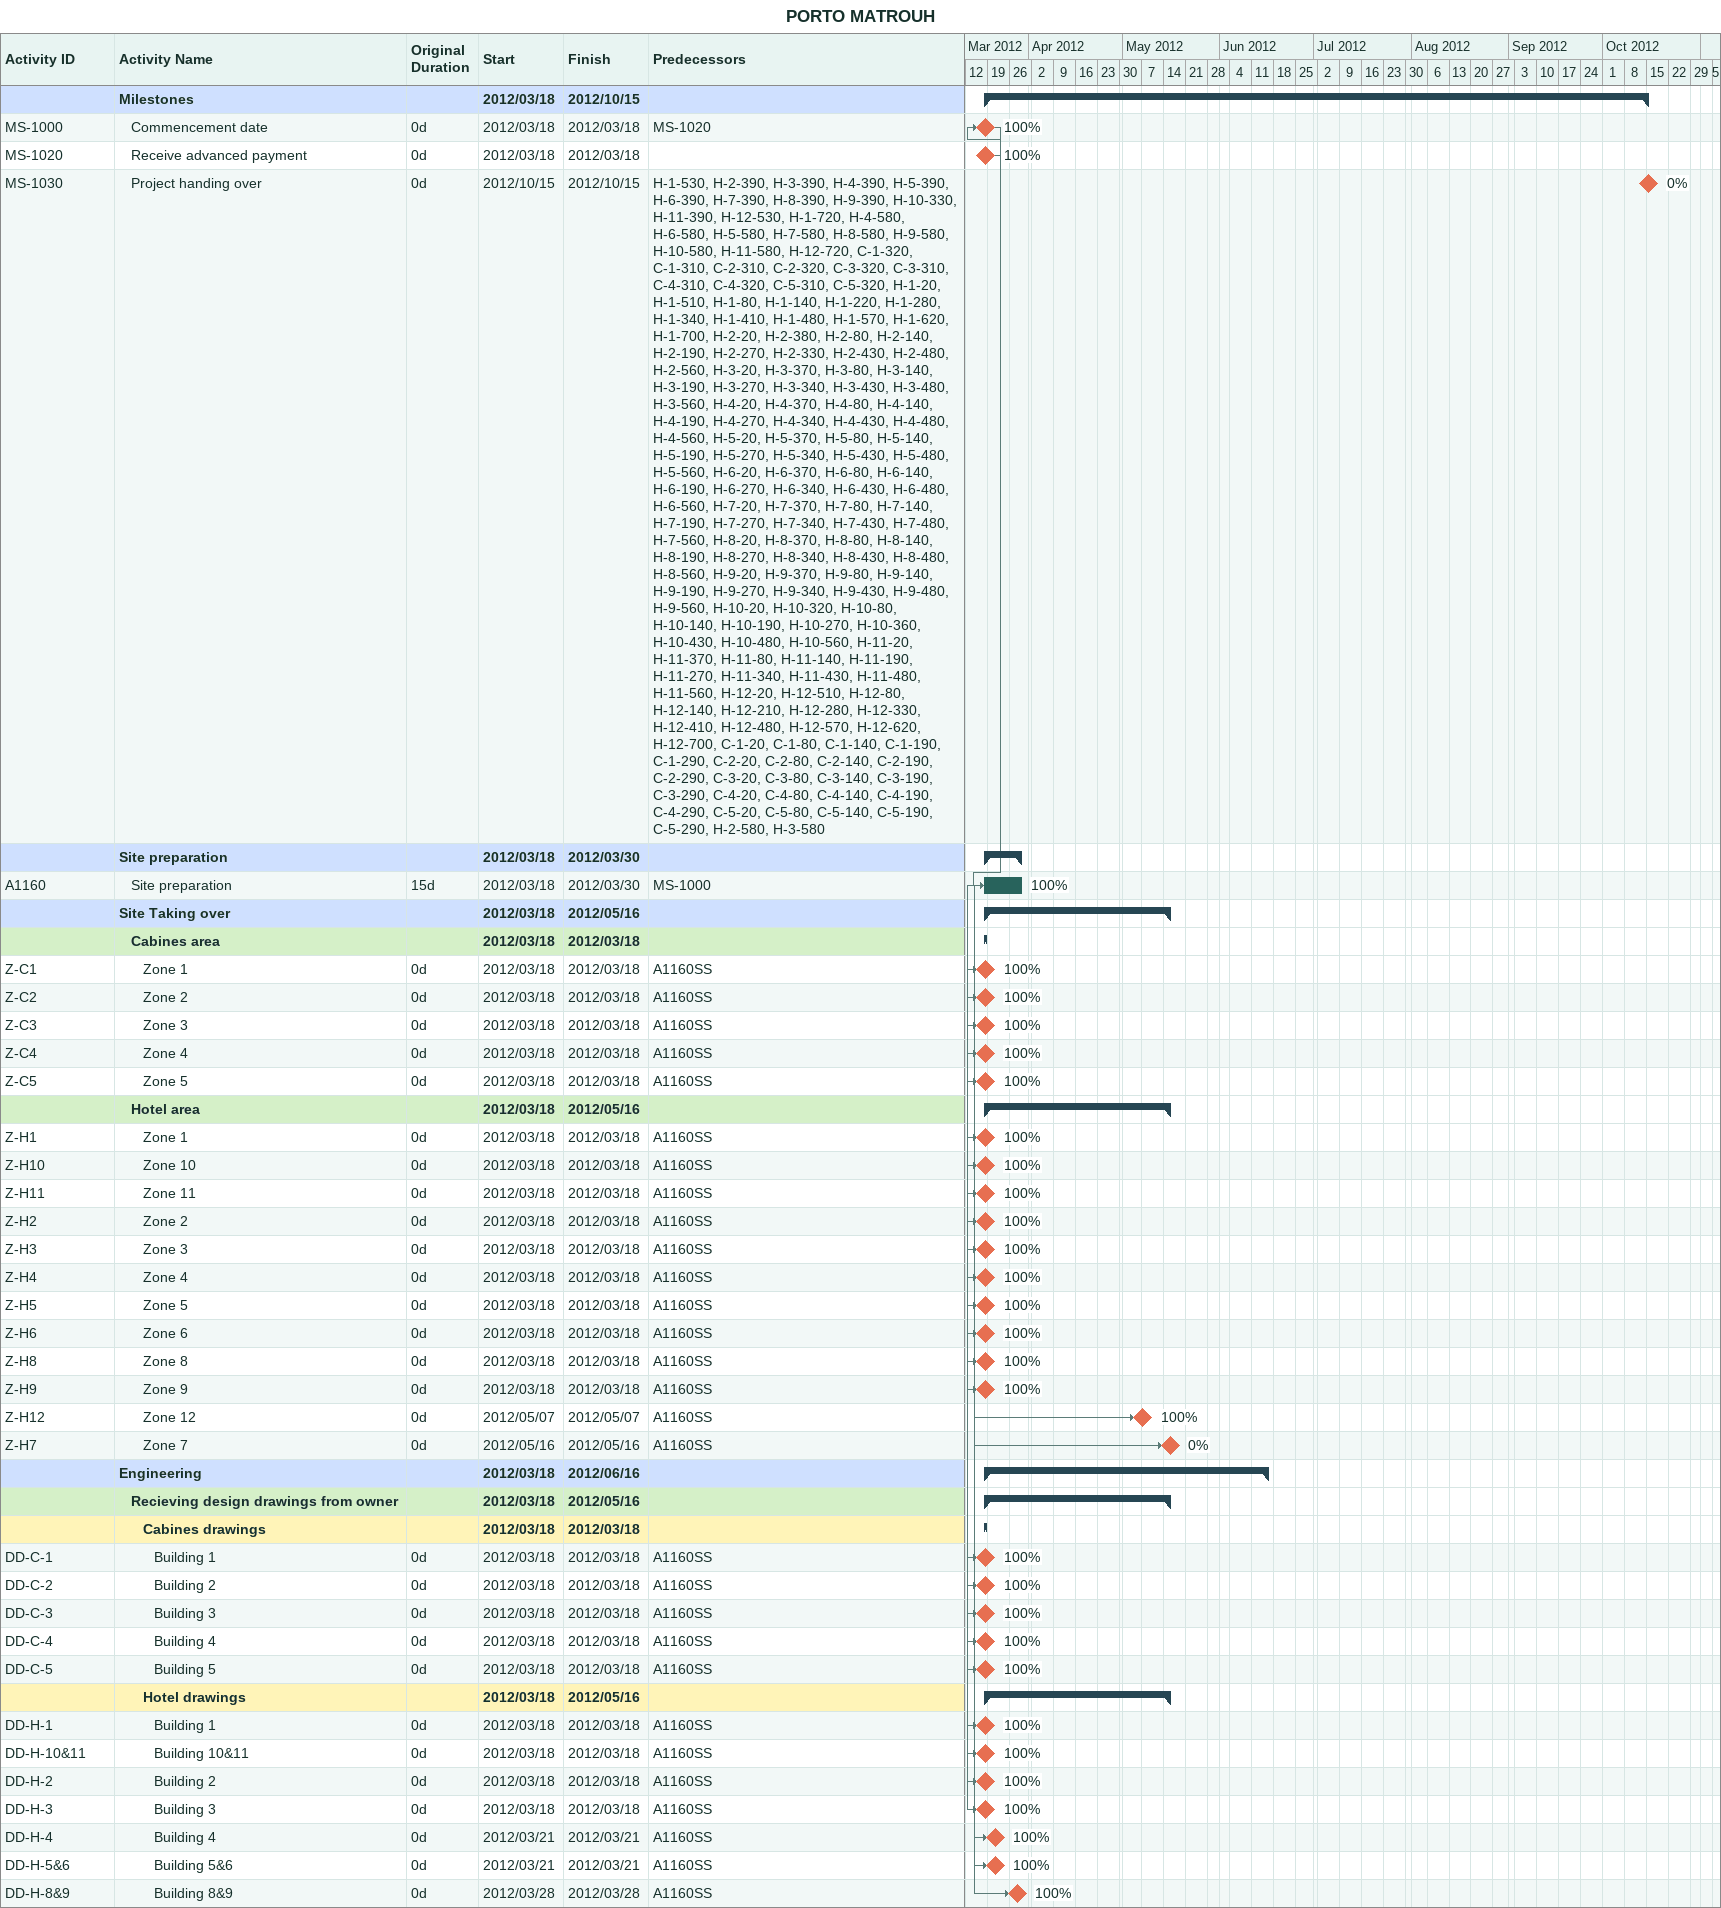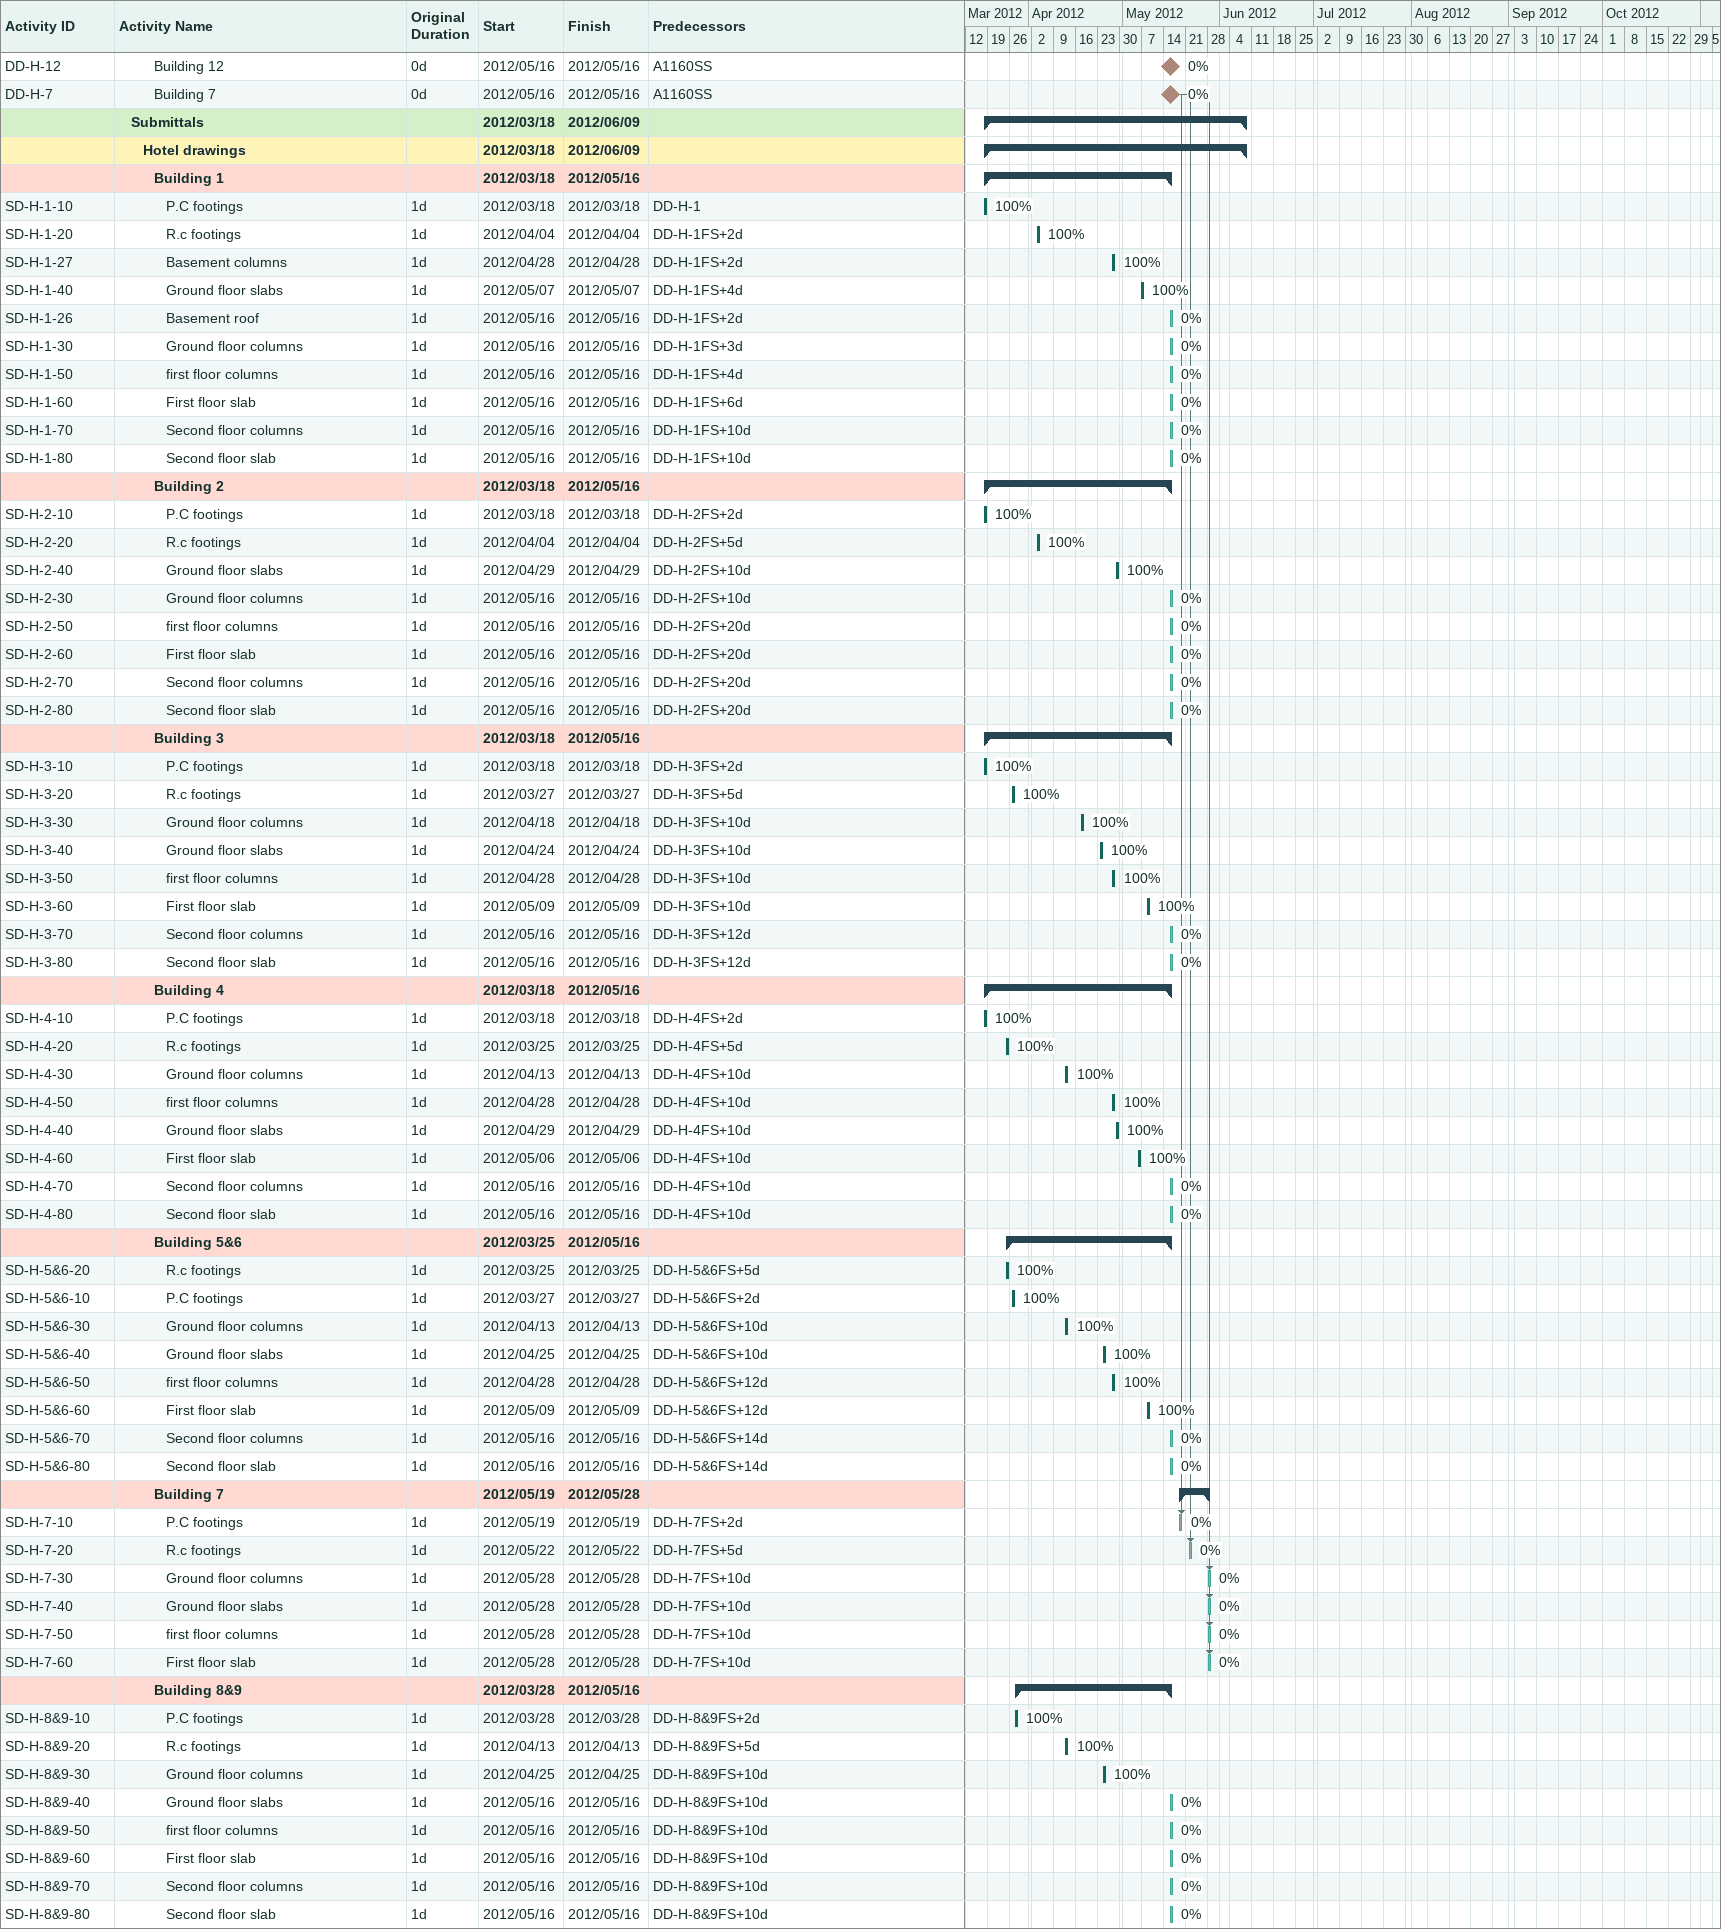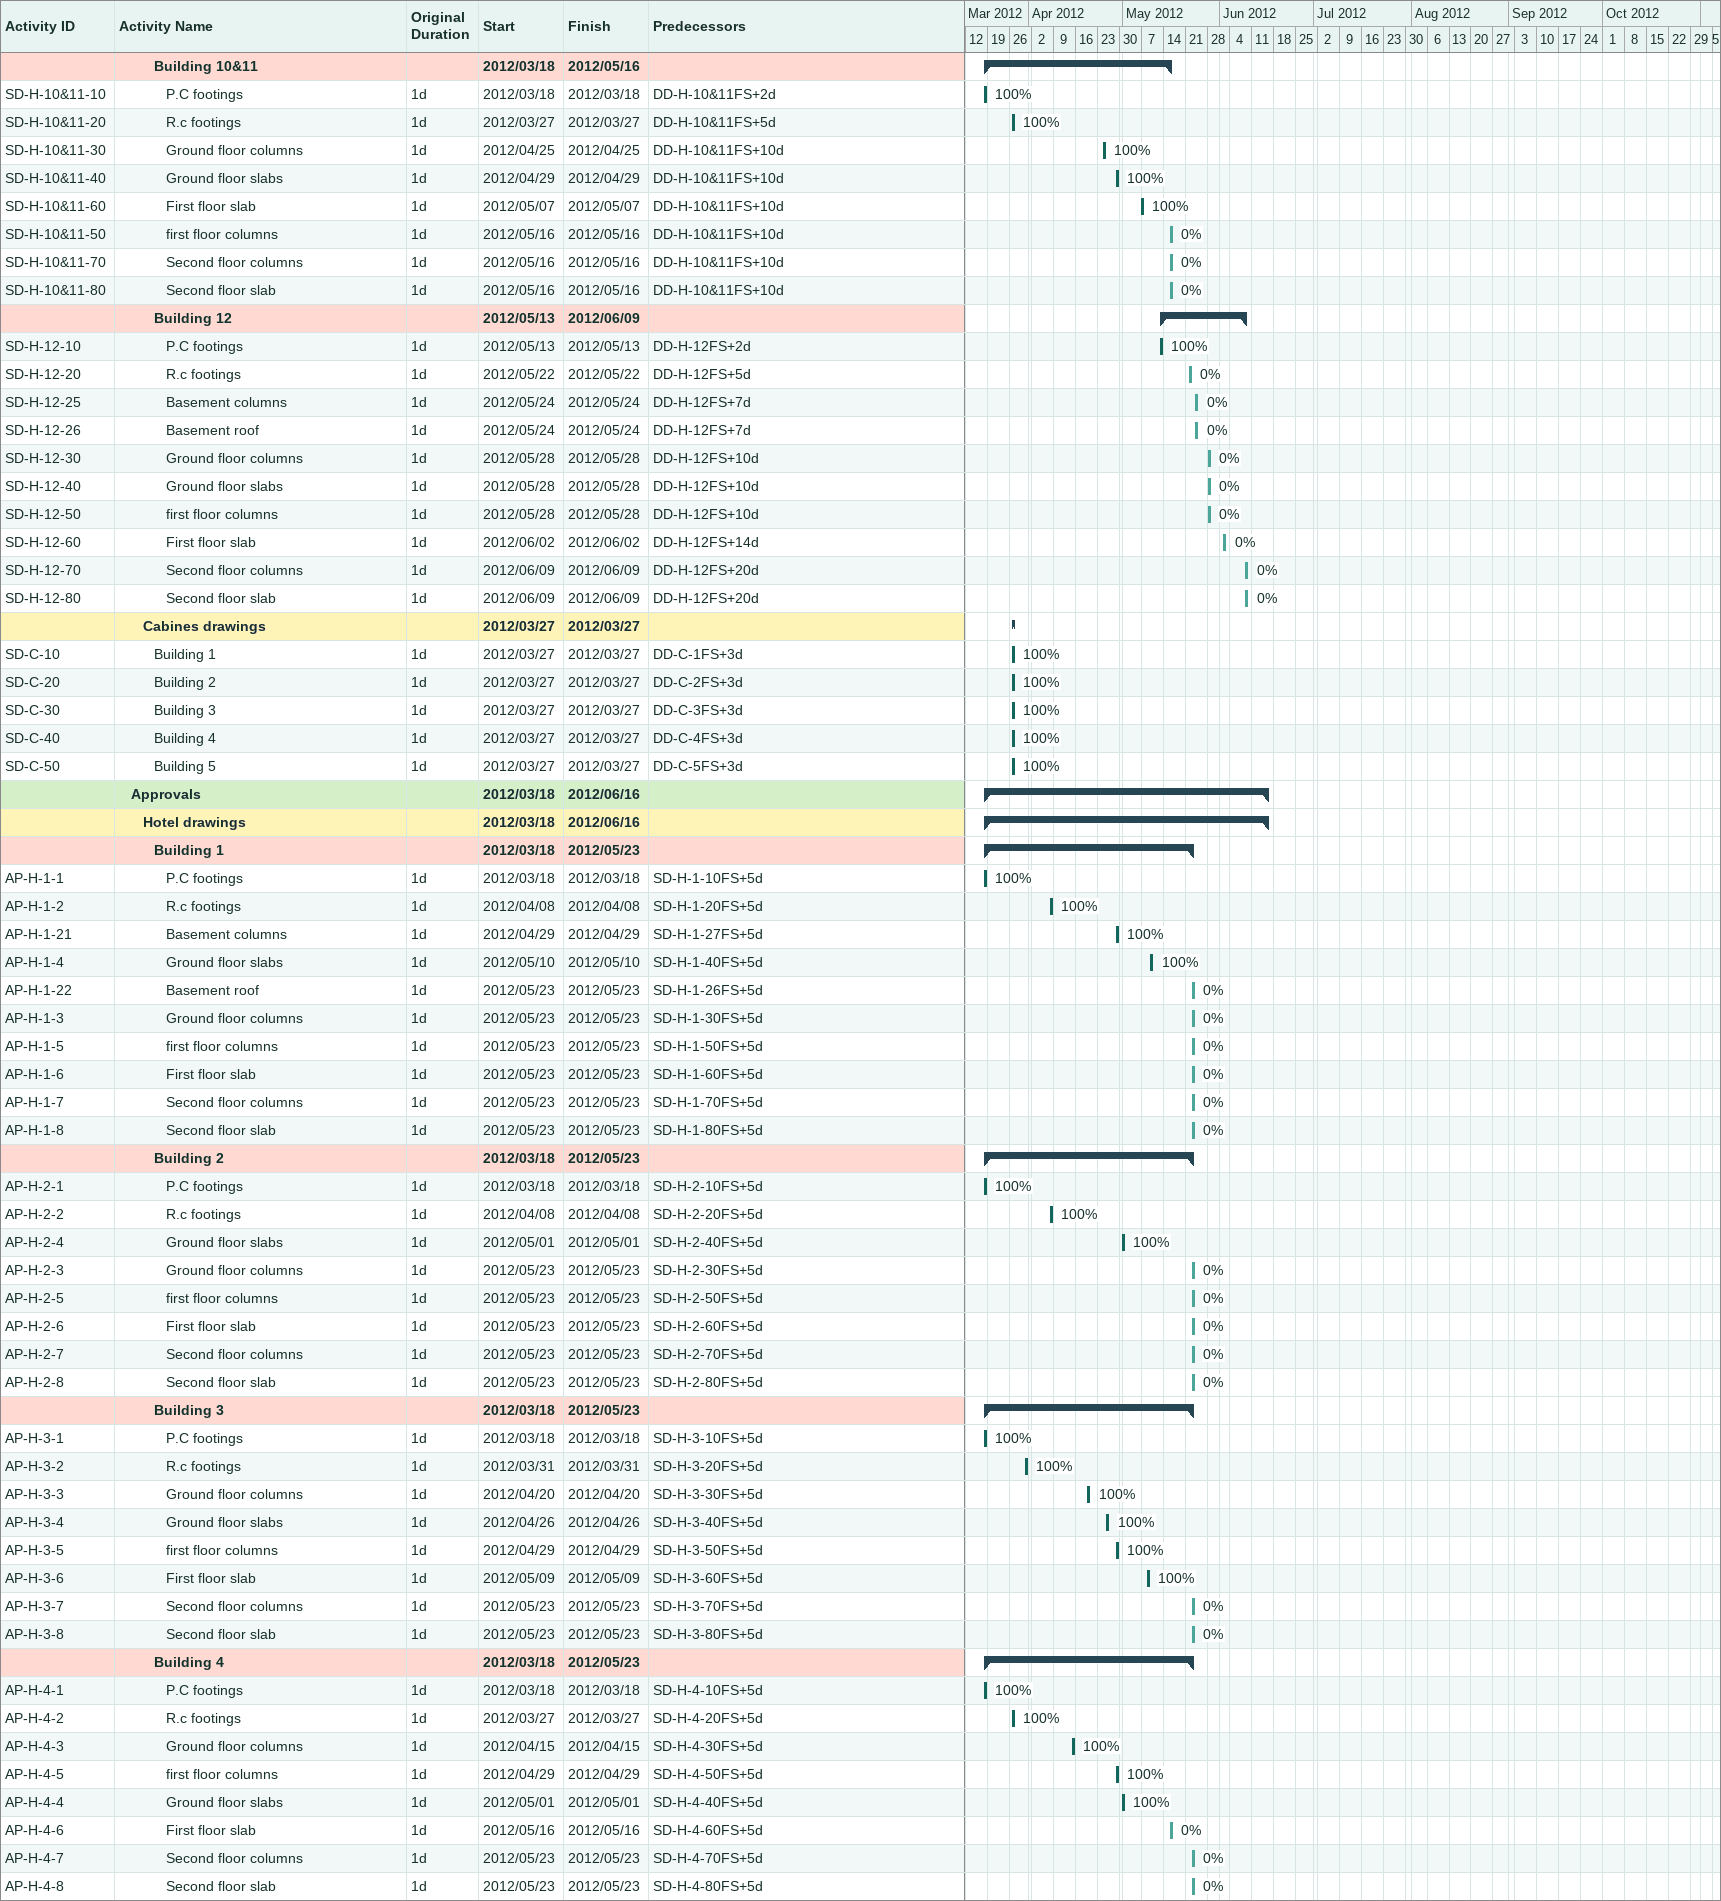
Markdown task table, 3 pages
PORTO MATROUH

| ID | Level | Task | Original duration | Start | Finish | Predecessors | % complete |
|---|---|---|---|---|---|---|---|
|  | 1 | **Milestones** |  | 2012-03-18 | 2012-10-15 |  |  |
| MS-1000 | 2 | Commencement date | 0d | 2012-03-18 | 2012-03-18 | MS-1020 | 100 |
| MS-1020 | 2 | Receive advanced payment | 0d | 2012-03-18 | 2012-03-18 |  | 100 |
| MS-1030 | 2 | Project handing over | 0d | 2012-10-15 | 2012-10-15 | H-1-530, H-2-390, H-3-390, H-4-390, H-5-390, H-6-390, H-7-390, H-8-390, H-9-390, H-10-330, H-11-390, H-12-530, H-1-720, H-4-580, H-6-580, H-5-580, H-7-580, H-8-580, H-9-580, H-10-580, H-11-580, H-12-720, C-1-320, C-1-310, C-2-310, C-2-320, C-3-320, C-3-310, C-4-310, C-4-320, C-5-310, C-5-320, H-1-20, H-1-510, H-1-80, H-1-140, H-1-220, H-1-280, H-1-340, H-1-410, H-1-480, H-1-570, H-1-620, H-1-700, H-2-20, H-2-380, H-2-80, H-2-140, H-2-190, H-2-270, H-2-330, H-2-430, H-2-480, H-2-560, H-3-20, H-3-370, H-3-80, H-3-140, H-3-190, H-3-270, H-3-340, H-3-430, H-3-480, H-3-560, H-4-20, H-4-370, H-4-80, H-4-140, H-4-190, H-4-270, H-4-340, H-4-430, H-4-480, H-4-560, H-5-20, H-5-370, H-5-80, H-5-140, H-5-190, H-5-270, H-5-340, H-5-430, H-5-480, H-5-560, H-6-20, H-6-370, H-6-80, H-6-140, H-6-190, H-6-270, H-6-340, H-6-430, H-6-480, H-6-560, H-7-20, H-7-370, H-7-80, H-7-140, H-7-190, H-7-270, H-7-340, H-7-430, H-7-480, H-7-560, H-8-20, H-8-370, H-8-80, H-8-140, H-8-190, H-8-270, H-8-340, H-8-430, H-8-480, H-8-560, H-9-20, H-9-370, H-9-80, H-9-140, H-9-190, H-9-270, H-9-340, H-9-430, H-9-480, H-9-560, H-10-20, H-10-320, H-10-80, H-10-140, H-10-190, H-10-270, H-10-360, H-10-430, H-10-480, H-10-560, H-11-20, H-11-370, H-11-80, H-11-140, H-11-190, H-11-270, H-11-340, H-11-430, H-11-480, H-11-560, H-12-20, H-12-510, H-12-80, H-12-140, H-12-210, H-12-280, H-12-330, H-12-410, H-12-480, H-12-570, H-12-620, H-12-700, C-1-20, C-1-80, C-1-140, C-1-190, C-1-290, C-2-20, C-2-80, C-2-140, C-2-190, C-2-290, C-3-20, C-3-80, C-3-140, C-3-190, C-3-290, C-4-20, C-4-80, C-4-140, C-4-190, C-4-290, C-5-20, C-5-80, C-5-140, C-5-190, C-5-290, H-2-580, H-3-580 | 0 |
|  | 1 | **Site preparation** |  | 2012-03-18 | 2012-03-30 |  |  |
| A1160 | 2 | Site preparation | 15d | 2012-03-18 | 2012-03-30 | MS-1000 | 100 |
|  | 1 | **Site Taking over** |  | 2012-03-18 | 2012-05-16 |  |  |
|  | 2 | **Cabines area** |  | 2012-03-18 | 2012-03-18 |  |  |
| Z-C1 | 3 | Zone 1 | 0d | 2012-03-18 | 2012-03-18 | A1160SS | 100 |
| Z-C2 | 3 | Zone 2 | 0d | 2012-03-18 | 2012-03-18 | A1160SS | 100 |
| Z-C3 | 3 | Zone 3 | 0d | 2012-03-18 | 2012-03-18 | A1160SS | 100 |
| Z-C4 | 3 | Zone 4 | 0d | 2012-03-18 | 2012-03-18 | A1160SS | 100 |
| Z-C5 | 3 | Zone 5 | 0d | 2012-03-18 | 2012-03-18 | A1160SS | 100 |
|  | 2 | **Hotel area** |  | 2012-03-18 | 2012-05-16 |  |  |
| Z-H1 | 3 | Zone 1 | 0d | 2012-03-18 | 2012-03-18 | A1160SS | 100 |
| Z-H10 | 3 | Zone 10 | 0d | 2012-03-18 | 2012-03-18 | A1160SS | 100 |
| Z-H11 | 3 | Zone 11 | 0d | 2012-03-18 | 2012-03-18 | A1160SS | 100 |
| Z-H2 | 3 | Zone 2 | 0d | 2012-03-18 | 2012-03-18 | A1160SS | 100 |
| Z-H3 | 3 | Zone 3 | 0d | 2012-03-18 | 2012-03-18 | A1160SS | 100 |
| Z-H4 | 3 | Zone 4 | 0d | 2012-03-18 | 2012-03-18 | A1160SS | 100 |
| Z-H5 | 3 | Zone 5 | 0d | 2012-03-18 | 2012-03-18 | A1160SS | 100 |
| Z-H6 | 3 | Zone 6 | 0d | 2012-03-18 | 2012-03-18 | A1160SS | 100 |
| Z-H8 | 3 | Zone 8 | 0d | 2012-03-18 | 2012-03-18 | A1160SS | 100 |
| Z-H9 | 3 | Zone 9 | 0d | 2012-03-18 | 2012-03-18 | A1160SS | 100 |
| Z-H12 | 3 | Zone 12 | 0d | 2012-05-07 | 2012-05-07 | A1160SS | 100 |
| Z-H7 | 3 | Zone 7 | 0d | 2012-05-16 | 2012-05-16 | A1160SS | 0 |
|  | 1 | **Engineering** |  | 2012-03-18 | 2012-06-16 |  |  |
|  | 2 | **Recieving design drawings from owner** |  | 2012-03-18 | 2012-05-16 |  |  |
|  | 3 | **Cabines drawings** |  | 2012-03-18 | 2012-03-18 |  |  |
| DD-C-1 | 4 | Building 1 | 0d | 2012-03-18 | 2012-03-18 | A1160SS | 100 |
| DD-C-2 | 4 | Building 2 | 0d | 2012-03-18 | 2012-03-18 | A1160SS | 100 |
| DD-C-3 | 4 | Building 3 | 0d | 2012-03-18 | 2012-03-18 | A1160SS | 100 |
| DD-C-4 | 4 | Building 4 | 0d | 2012-03-18 | 2012-03-18 | A1160SS | 100 |
| DD-C-5 | 4 | Building 5 | 0d | 2012-03-18 | 2012-03-18 | A1160SS | 100 |
|  | 3 | **Hotel drawings** |  | 2012-03-18 | 2012-05-16 |  |  |
| DD-H-1 | 4 | Building 1 | 0d | 2012-03-18 | 2012-03-18 | A1160SS | 100 |
| DD-H-10&11 | 4 | Building 10&11 | 0d | 2012-03-18 | 2012-03-18 | A1160SS | 100 |
| DD-H-2 | 4 | Building 2 | 0d | 2012-03-18 | 2012-03-18 | A1160SS | 100 |
| DD-H-3 | 4 | Building 3 | 0d | 2012-03-18 | 2012-03-18 | A1160SS | 100 |
| DD-H-4 | 4 | Building 4 | 0d | 2012-03-21 | 2012-03-21 | A1160SS | 100 |
| DD-H-5&6 | 4 | Building 5&6 | 0d | 2012-03-21 | 2012-03-21 | A1160SS | 100 |
| DD-H-8&9 | 4 | Building 8&9 | 0d | 2012-03-28 | 2012-03-28 | A1160SS | 100 |
| DD-H-12 | 4 | Building 12 | 0d | 2012-05-16 | 2012-05-16 | A1160SS | 0 |
| DD-H-7 | 4 | Building 7 | 0d | 2012-05-16 | 2012-05-16 | A1160SS | 0 |
|  | 2 | **Submittals** |  | 2012-03-18 | 2012-06-09 |  |  |
|  | 3 | **Hotel drawings** |  | 2012-03-18 | 2012-06-09 |  |  |
|  | 4 | **Building 1** |  | 2012-03-18 | 2012-05-16 |  |  |
| SD-H-1-10 | 5 | P.C footings | 1d | 2012-03-18 | 2012-03-18 | DD-H-1 | 100 |
| SD-H-1-20 | 5 | R.c footings | 1d | 2012-04-04 | 2012-04-04 | DD-H-1FS+2d | 100 |
| SD-H-1-27 | 5 | Basement columns | 1d | 2012-04-28 | 2012-04-28 | DD-H-1FS+2d | 100 |
| SD-H-1-40 | 5 | Ground floor slabs | 1d | 2012-05-07 | 2012-05-07 | DD-H-1FS+4d | 100 |
| SD-H-1-26 | 5 | Basement roof | 1d | 2012-05-16 | 2012-05-16 | DD-H-1FS+2d | 0 |
| SD-H-1-30 | 5 | Ground floor columns | 1d | 2012-05-16 | 2012-05-16 | DD-H-1FS+3d | 0 |
| SD-H-1-50 | 5 | first floor columns | 1d | 2012-05-16 | 2012-05-16 | DD-H-1FS+4d | 0 |
| SD-H-1-60 | 5 | First floor slab | 1d | 2012-05-16 | 2012-05-16 | DD-H-1FS+6d | 0 |
| SD-H-1-70 | 5 | Second floor columns | 1d | 2012-05-16 | 2012-05-16 | DD-H-1FS+10d | 0 |
| SD-H-1-80 | 5 | Second floor slab | 1d | 2012-05-16 | 2012-05-16 | DD-H-1FS+10d | 0 |
|  | 4 | **Building 2** |  | 2012-03-18 | 2012-05-16 |  |  |
| SD-H-2-10 | 5 | P.C footings | 1d | 2012-03-18 | 2012-03-18 | DD-H-2FS+2d | 100 |
| SD-H-2-20 | 5 | R.c footings | 1d | 2012-04-04 | 2012-04-04 | DD-H-2FS+5d | 100 |
| SD-H-2-40 | 5 | Ground floor slabs | 1d | 2012-04-29 | 2012-04-29 | DD-H-2FS+10d | 100 |
| SD-H-2-30 | 5 | Ground floor columns | 1d | 2012-05-16 | 2012-05-16 | DD-H-2FS+10d | 0 |
| SD-H-2-50 | 5 | first floor columns | 1d | 2012-05-16 | 2012-05-16 | DD-H-2FS+20d | 0 |
| SD-H-2-60 | 5 | First floor slab | 1d | 2012-05-16 | 2012-05-16 | DD-H-2FS+20d | 0 |
| SD-H-2-70 | 5 | Second floor columns | 1d | 2012-05-16 | 2012-05-16 | DD-H-2FS+20d | 0 |
| SD-H-2-80 | 5 | Second floor slab | 1d | 2012-05-16 | 2012-05-16 | DD-H-2FS+20d | 0 |
|  | 4 | **Building 3** |  | 2012-03-18 | 2012-05-16 |  |  |
| SD-H-3-10 | 5 | P.C footings | 1d | 2012-03-18 | 2012-03-18 | DD-H-3FS+2d | 100 |
| SD-H-3-20 | 5 | R.c footings | 1d | 2012-03-27 | 2012-03-27 | DD-H-3FS+5d | 100 |
| SD-H-3-30 | 5 | Ground floor columns | 1d | 2012-04-18 | 2012-04-18 | DD-H-3FS+10d | 100 |
| SD-H-3-40 | 5 | Ground floor slabs | 1d | 2012-04-24 | 2012-04-24 | DD-H-3FS+10d | 100 |
| SD-H-3-50 | 5 | first floor columns | 1d | 2012-04-28 | 2012-04-28 | DD-H-3FS+10d | 100 |
| SD-H-3-60 | 5 | First floor slab | 1d | 2012-05-09 | 2012-05-09 | DD-H-3FS+10d | 100 |
| SD-H-3-70 | 5 | Second floor columns | 1d | 2012-05-16 | 2012-05-16 | DD-H-3FS+12d | 0 |
| SD-H-3-80 | 5 | Second floor slab | 1d | 2012-05-16 | 2012-05-16 | DD-H-3FS+12d | 0 |
|  | 4 | **Building 4** |  | 2012-03-18 | 2012-05-16 |  |  |
| SD-H-4-10 | 5 | P.C footings | 1d | 2012-03-18 | 2012-03-18 | DD-H-4FS+2d | 100 |
| SD-H-4-20 | 5 | R.c footings | 1d | 2012-03-25 | 2012-03-25 | DD-H-4FS+5d | 100 |
| SD-H-4-30 | 5 | Ground floor columns | 1d | 2012-04-13 | 2012-04-13 | DD-H-4FS+10d | 100 |
| SD-H-4-50 | 5 | first floor columns | 1d | 2012-04-28 | 2012-04-28 | DD-H-4FS+10d | 100 |
| SD-H-4-40 | 5 | Ground floor slabs | 1d | 2012-04-29 | 2012-04-29 | DD-H-4FS+10d | 100 |
| SD-H-4-60 | 5 | First floor slab | 1d | 2012-05-06 | 2012-05-06 | DD-H-4FS+10d | 100 |
| SD-H-4-70 | 5 | Second floor columns | 1d | 2012-05-16 | 2012-05-16 | DD-H-4FS+10d | 0 |
| SD-H-4-80 | 5 | Second floor slab | 1d | 2012-05-16 | 2012-05-16 | DD-H-4FS+10d | 0 |
|  | 4 | **Building 5&6** |  | 2012-03-25 | 2012-05-16 |  |  |
| SD-H-5&6-20 | 5 | R.c footings | 1d | 2012-03-25 | 2012-03-25 | DD-H-5&6FS+5d | 100 |
| SD-H-5&6-10 | 5 | P.C footings | 1d | 2012-03-27 | 2012-03-27 | DD-H-5&6FS+2d | 100 |
| SD-H-5&6-30 | 5 | Ground floor columns | 1d | 2012-04-13 | 2012-04-13 | DD-H-5&6FS+10d | 100 |
| SD-H-5&6-40 | 5 | Ground floor slabs | 1d | 2012-04-25 | 2012-04-25 | DD-H-5&6FS+10d | 100 |
| SD-H-5&6-50 | 5 | first floor columns | 1d | 2012-04-28 | 2012-04-28 | DD-H-5&6FS+12d | 100 |
| SD-H-5&6-60 | 5 | First floor slab | 1d | 2012-05-09 | 2012-05-09 | DD-H-5&6FS+12d | 100 |
| SD-H-5&6-70 | 5 | Second floor columns | 1d | 2012-05-16 | 2012-05-16 | DD-H-5&6FS+14d | 0 |
| SD-H-5&6-80 | 5 | Second floor slab | 1d | 2012-05-16 | 2012-05-16 | DD-H-5&6FS+14d | 0 |
|  | 4 | **Building 7** |  | 2012-05-19 | 2012-05-28 |  |  |
| SD-H-7-10 | 5 | P.C footings | 1d | 2012-05-19 | 2012-05-19 | DD-H-7FS+2d | 0 |
| SD-H-7-20 | 5 | R.c footings | 1d | 2012-05-22 | 2012-05-22 | DD-H-7FS+5d | 0 |
| SD-H-7-30 | 5 | Ground floor columns | 1d | 2012-05-28 | 2012-05-28 | DD-H-7FS+10d | 0 |
| SD-H-7-40 | 5 | Ground floor slabs | 1d | 2012-05-28 | 2012-05-28 | DD-H-7FS+10d | 0 |
| SD-H-7-50 | 5 | first floor columns | 1d | 2012-05-28 | 2012-05-28 | DD-H-7FS+10d | 0 |
| SD-H-7-60 | 5 | First floor slab | 1d | 2012-05-28 | 2012-05-28 | DD-H-7FS+10d | 0 |
|  | 4 | **Building 8&9** |  | 2012-03-28 | 2012-05-16 |  |  |
| SD-H-8&9-10 | 5 | P.C footings | 1d | 2012-03-28 | 2012-03-28 | DD-H-8&9FS+2d | 100 |
| SD-H-8&9-20 | 5 | R.c footings | 1d | 2012-04-13 | 2012-04-13 | DD-H-8&9FS+5d | 100 |
| SD-H-8&9-30 | 5 | Ground floor columns | 1d | 2012-04-25 | 2012-04-25 | DD-H-8&9FS+10d | 100 |
| SD-H-8&9-40 | 5 | Ground floor slabs | 1d | 2012-05-16 | 2012-05-16 | DD-H-8&9FS+10d | 0 |
| SD-H-8&9-50 | 5 | first floor columns | 1d | 2012-05-16 | 2012-05-16 | DD-H-8&9FS+10d | 0 |
| SD-H-8&9-60 | 5 | First floor slab | 1d | 2012-05-16 | 2012-05-16 | DD-H-8&9FS+10d | 0 |
| SD-H-8&9-70 | 5 | Second floor columns | 1d | 2012-05-16 | 2012-05-16 | DD-H-8&9FS+10d | 0 |
| SD-H-8&9-80 | 5 | Second floor slab | 1d | 2012-05-16 | 2012-05-16 | DD-H-8&9FS+10d | 0 |
|  | 4 | **Building 10&11** |  | 2012-03-18 | 2012-05-16 |  |  |
| SD-H-10&11-10 | 5 | P.C footings | 1d | 2012-03-18 | 2012-03-18 | DD-H-10&11FS+2d | 100 |
| SD-H-10&11-20 | 5 | R.c footings | 1d | 2012-03-27 | 2012-03-27 | DD-H-10&11FS+5d | 100 |
| SD-H-10&11-30 | 5 | Ground floor columns | 1d | 2012-04-25 | 2012-04-25 | DD-H-10&11FS+10d | 100 |
| SD-H-10&11-40 | 5 | Ground floor slabs | 1d | 2012-04-29 | 2012-04-29 | DD-H-10&11FS+10d | 100 |
| SD-H-10&11-60 | 5 | First floor slab | 1d | 2012-05-07 | 2012-05-07 | DD-H-10&11FS+10d | 100 |
| SD-H-10&11-50 | 5 | first floor columns | 1d | 2012-05-16 | 2012-05-16 | DD-H-10&11FS+10d | 0 |
| SD-H-10&11-70 | 5 | Second floor columns | 1d | 2012-05-16 | 2012-05-16 | DD-H-10&11FS+10d | 0 |
| SD-H-10&11-80 | 5 | Second floor slab | 1d | 2012-05-16 | 2012-05-16 | DD-H-10&11FS+10d | 0 |
|  | 4 | **Building 12** |  | 2012-05-13 | 2012-06-09 |  |  |
| SD-H-12-10 | 5 | P.C footings | 1d | 2012-05-13 | 2012-05-13 | DD-H-12FS+2d | 100 |
| SD-H-12-20 | 5 | R.c footings | 1d | 2012-05-22 | 2012-05-22 | DD-H-12FS+5d | 0 |
| SD-H-12-25 | 5 | Basement columns | 1d | 2012-05-24 | 2012-05-24 | DD-H-12FS+7d | 0 |
| SD-H-12-26 | 5 | Basement roof | 1d | 2012-05-24 | 2012-05-24 | DD-H-12FS+7d | 0 |
| SD-H-12-30 | 5 | Ground floor columns | 1d | 2012-05-28 | 2012-05-28 | DD-H-12FS+10d | 0 |
| SD-H-12-40 | 5 | Ground floor slabs | 1d | 2012-05-28 | 2012-05-28 | DD-H-12FS+10d | 0 |
| SD-H-12-50 | 5 | first floor columns | 1d | 2012-05-28 | 2012-05-28 | DD-H-12FS+10d | 0 |
| SD-H-12-60 | 5 | First floor slab | 1d | 2012-06-02 | 2012-06-02 | DD-H-12FS+14d | 0 |
| SD-H-12-70 | 5 | Second floor columns | 1d | 2012-06-09 | 2012-06-09 | DD-H-12FS+20d | 0 |
| SD-H-12-80 | 5 | Second floor slab | 1d | 2012-06-09 | 2012-06-09 | DD-H-12FS+20d | 0 |
|  | 3 | **Cabines drawings** |  | 2012-03-27 | 2012-03-27 |  |  |
| SD-C-10 | 4 | Building 1 | 1d | 2012-03-27 | 2012-03-27 | DD-C-1FS+3d | 100 |
| SD-C-20 | 4 | Building 2 | 1d | 2012-03-27 | 2012-03-27 | DD-C-2FS+3d | 100 |
| SD-C-30 | 4 | Building 3 | 1d | 2012-03-27 | 2012-03-27 | DD-C-3FS+3d | 100 |
| SD-C-40 | 4 | Building 4 | 1d | 2012-03-27 | 2012-03-27 | DD-C-4FS+3d | 100 |
| SD-C-50 | 4 | Building 5 | 1d | 2012-03-27 | 2012-03-27 | DD-C-5FS+3d | 100 |
|  | 2 | **Approvals** |  | 2012-03-18 | 2012-06-16 |  |  |
|  | 3 | **Hotel drawings** |  | 2012-03-18 | 2012-06-16 |  |  |
|  | 4 | **Building 1** |  | 2012-03-18 | 2012-05-23 |  |  |
| AP-H-1-1 | 5 | P.C footings | 1d | 2012-03-18 | 2012-03-18 | SD-H-1-10FS+5d | 100 |
| AP-H-1-2 | 5 | R.c footings | 1d | 2012-04-08 | 2012-04-08 | SD-H-1-20FS+5d | 100 |
| AP-H-1-21 | 5 | Basement columns | 1d | 2012-04-29 | 2012-04-29 | SD-H-1-27FS+5d | 100 |
| AP-H-1-4 | 5 | Ground floor slabs | 1d | 2012-05-10 | 2012-05-10 | SD-H-1-40FS+5d | 100 |
| AP-H-1-22 | 5 | Basement roof | 1d | 2012-05-23 | 2012-05-23 | SD-H-1-26FS+5d | 0 |
| AP-H-1-3 | 5 | Ground floor columns | 1d | 2012-05-23 | 2012-05-23 | SD-H-1-30FS+5d | 0 |
| AP-H-1-5 | 5 | first floor columns | 1d | 2012-05-23 | 2012-05-23 | SD-H-1-50FS+5d | 0 |
| AP-H-1-6 | 5 | First floor slab | 1d | 2012-05-23 | 2012-05-23 | SD-H-1-60FS+5d | 0 |
| AP-H-1-7 | 5 | Second floor columns | 1d | 2012-05-23 | 2012-05-23 | SD-H-1-70FS+5d | 0 |
| AP-H-1-8 | 5 | Second floor slab | 1d | 2012-05-23 | 2012-05-23 | SD-H-1-80FS+5d | 0 |
|  | 4 | **Building 2** |  | 2012-03-18 | 2012-05-23 |  |  |
| AP-H-2-1 | 5 | P.C footings | 1d | 2012-03-18 | 2012-03-18 | SD-H-2-10FS+5d | 100 |
| AP-H-2-2 | 5 | R.c footings | 1d | 2012-04-08 | 2012-04-08 | SD-H-2-20FS+5d | 100 |
| AP-H-2-4 | 5 | Ground floor slabs | 1d | 2012-05-01 | 2012-05-01 | SD-H-2-40FS+5d | 100 |
| AP-H-2-3 | 5 | Ground floor columns | 1d | 2012-05-23 | 2012-05-23 | SD-H-2-30FS+5d | 0 |
| AP-H-2-5 | 5 | first floor columns | 1d | 2012-05-23 | 2012-05-23 | SD-H-2-50FS+5d | 0 |
| AP-H-2-6 | 5 | First floor slab | 1d | 2012-05-23 | 2012-05-23 | SD-H-2-60FS+5d | 0 |
| AP-H-2-7 | 5 | Second floor columns | 1d | 2012-05-23 | 2012-05-23 | SD-H-2-70FS+5d | 0 |
| AP-H-2-8 | 5 | Second floor slab | 1d | 2012-05-23 | 2012-05-23 | SD-H-2-80FS+5d | 0 |
|  | 4 | **Building 3** |  | 2012-03-18 | 2012-05-23 |  |  |
| AP-H-3-1 | 5 | P.C footings | 1d | 2012-03-18 | 2012-03-18 | SD-H-3-10FS+5d | 100 |
| AP-H-3-2 | 5 | R.c footings | 1d | 2012-03-31 | 2012-03-31 | SD-H-3-20FS+5d | 100 |
| AP-H-3-3 | 5 | Ground floor columns | 1d | 2012-04-20 | 2012-04-20 | SD-H-3-30FS+5d | 100 |
| AP-H-3-4 | 5 | Ground floor slabs | 1d | 2012-04-26 | 2012-04-26 | SD-H-3-40FS+5d | 100 |
| AP-H-3-5 | 5 | first floor columns | 1d | 2012-04-29 | 2012-04-29 | SD-H-3-50FS+5d | 100 |
| AP-H-3-6 | 5 | First floor slab | 1d | 2012-05-09 | 2012-05-09 | SD-H-3-60FS+5d | 100 |
| AP-H-3-7 | 5 | Second floor columns | 1d | 2012-05-23 | 2012-05-23 | SD-H-3-70FS+5d | 0 |
| AP-H-3-8 | 5 | Second floor slab | 1d | 2012-05-23 | 2012-05-23 | SD-H-3-80FS+5d | 0 |
|  | 4 | **Building 4** |  | 2012-03-18 | 2012-05-23 |  |  |
| AP-H-4-1 | 5 | P.C footings | 1d | 2012-03-18 | 2012-03-18 | SD-H-4-10FS+5d | 100 |
| AP-H-4-2 | 5 | R.c footings | 1d | 2012-03-27 | 2012-03-27 | SD-H-4-20FS+5d | 100 |
| AP-H-4-3 | 5 | Ground floor columns | 1d | 2012-04-15 | 2012-04-15 | SD-H-4-30FS+5d | 100 |
| AP-H-4-5 | 5 | first floor columns | 1d | 2012-04-29 | 2012-04-29 | SD-H-4-50FS+5d | 100 |
| AP-H-4-4 | 5 | Ground floor slabs | 1d | 2012-05-01 | 2012-05-01 | SD-H-4-40FS+5d | 100 |
| AP-H-4-6 | 5 | First floor slab | 1d | 2012-05-16 | 2012-05-16 | SD-H-4-60FS+5d | 0 |
| AP-H-4-7 | 5 | Second floor columns | 1d | 2012-05-23 | 2012-05-23 | SD-H-4-70FS+5d | 0 |
| AP-H-4-8 | 5 | Second floor slab | 1d | 2012-05-23 | 2012-05-23 | SD-H-4-80FS+5d | 0 |
